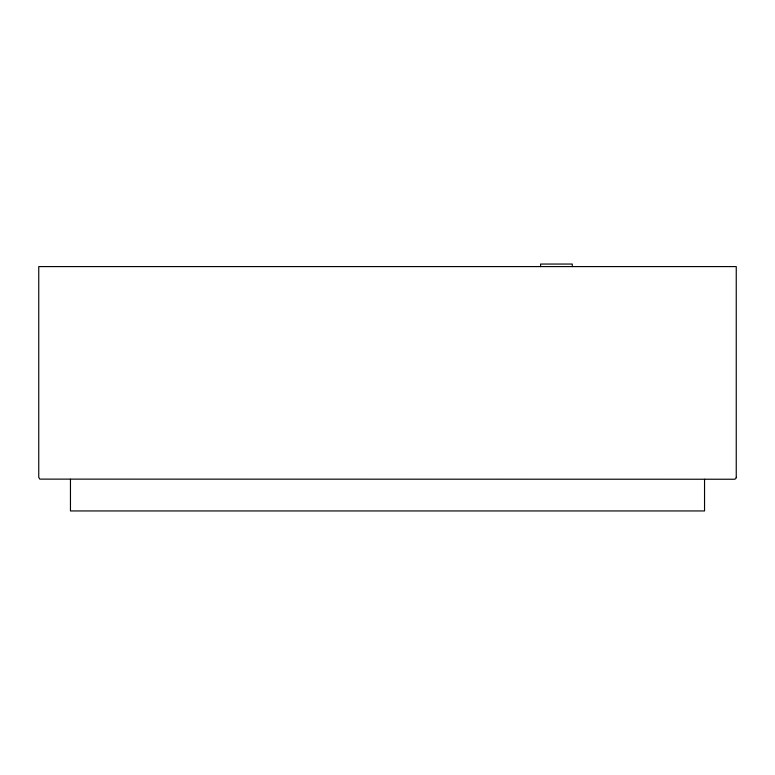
<?xml version="1.0" encoding="UTF-8"?>
<svg xmlns="http://www.w3.org/2000/svg" width="775" height="775" viewBox="0 0 775 775"><rect width="100%" height="100%" fill="white"/><g stroke="black" fill="none" stroke-linecap="round" stroke-linejoin="round"><path stroke-width="1.16" d="M704.543 479.241L704.543 510.948L70.457 510.948L70.457 479.241M572.279 266.59L572.279 264.052L540.582 264.052L540.582 266.59M736.25 477.342L735.775 478.766L734.351 479.241L39.816 479.124L38.75 477.342L38.75 266.59L736.25 266.59L736.25 477.342"/></g></svg>
